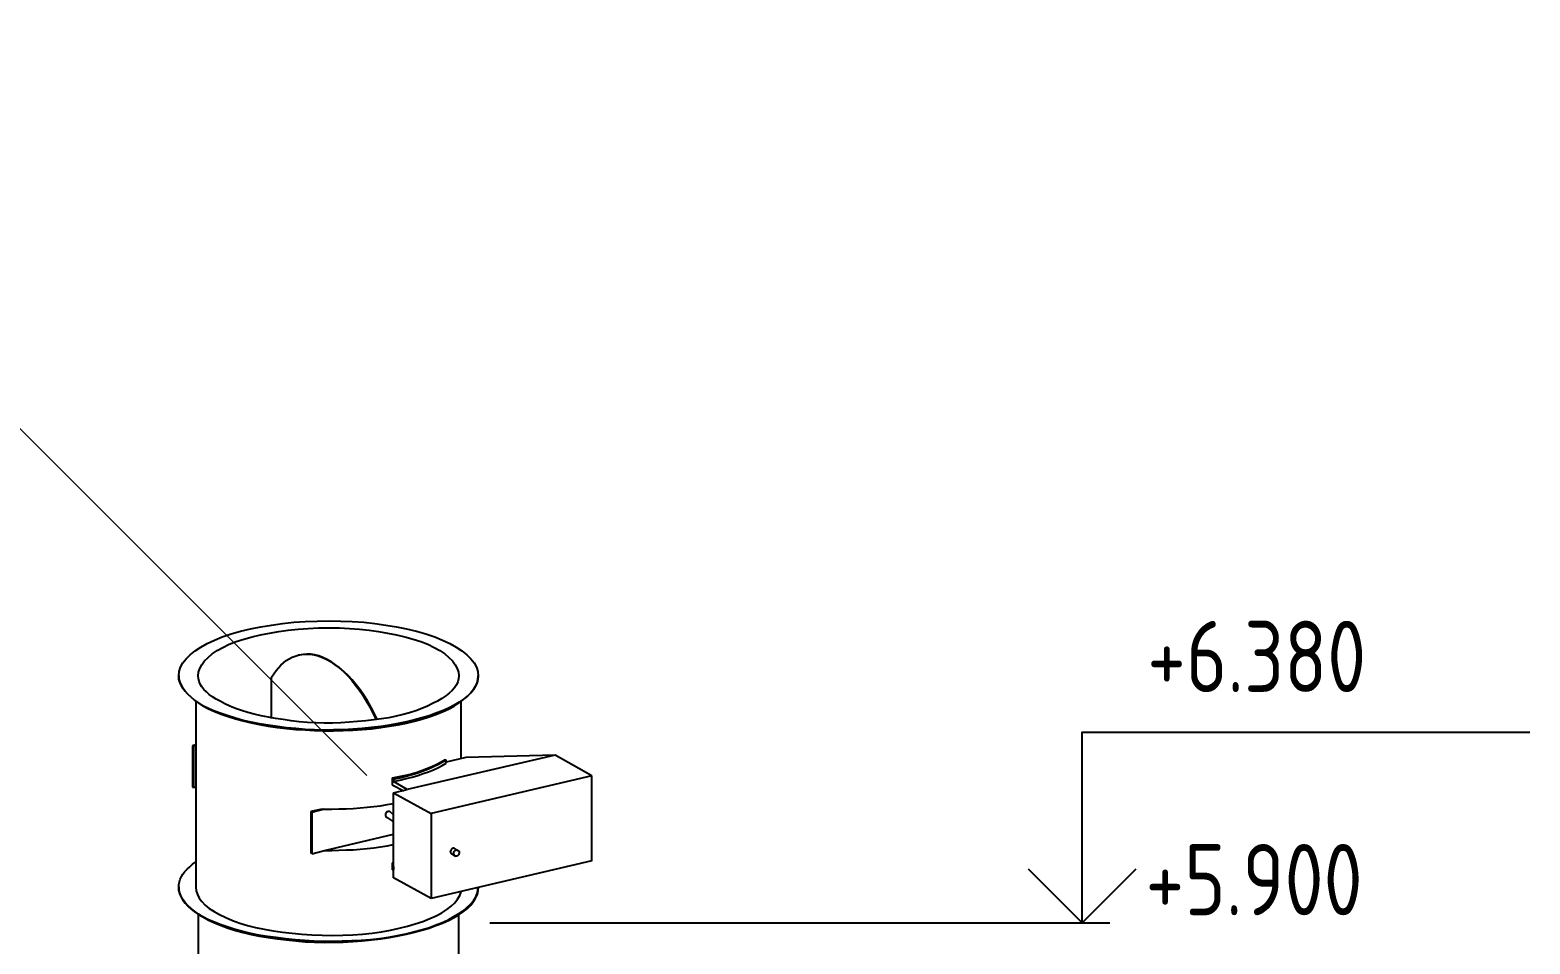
# Model space of a CAD drawing. Header units: metres. Extents: x 20 to 415, y 5 to 292.
# Drawn here: x 264.24 to 288.71, y 193.51 to 208.42 of the extents above; entities that cross this region are included whole.
import ezdxf

# ---------------------------------------------------------------- set-up
doc = ezdxf.new("R2010")
doc.units = ezdxf.units.M
for name, color, linetype in [('АРМАТУРА', 8, 'Continuous'), ('ВОЗДУХОВОДЫ', 7, 'Continuous'), ('ОБОЗНАЧЕНИЯ', 7, 'Continuous'), ('ПОЗИЦИИ', 1, 'Continuous')]:
    doc.layers.add(name, color=color, linetype=linetype)
doc.styles.add('GOST', font='isocpeur.ttf')

msp = doc.modelspace()

# ---------------------------------------------------------------- linework, layer by layer
at = {"layer": 'АРМАТУРА'}
for points in [[(266.668, 197.881), (266.676, 197.953), (266.699, 198.024), (266.736, 198.094), (266.789, 198.161), (266.855, 198.227), (266.935, 198.29), (267.027, 198.351), (267.133, 198.41), (267.25, 198.465), (267.379, 198.517), (267.524, 198.565), (267.677, 198.609), (267.838, 198.648), (268.006, 198.682), (268.18, 198.711), (268.359, 198.736), (268.544, 198.755), (268.733, 198.768), (268.925, 198.776), (269.12, 198.779), (269.311, 198.776), (269.499, 198.768), (269.685, 198.755), (269.867, 198.736), (270.045, 198.711), (270.218, 198.682), (270.385, 198.648), (270.545, 198.609), (270.698, 198.565), (270.843, 198.517), (270.972, 198.465), (271.09, 198.41), (271.195, 198.351), (271.287, 198.29), (271.367, 198.227), (271.434, 198.161), (271.486, 198.094), (271.524, 198.024), (271.547, 197.953), (271.554, 197.881)], [(266.986, 197.881), (266.993, 197.942), (267.013, 198.004), (267.045, 198.064), (267.09, 198.124), (267.148, 198.183), (267.216, 198.239), (267.297, 198.294), (267.389, 198.346), (267.491, 198.396), (267.604, 198.442), (267.731, 198.48), (267.864, 198.516), (268.003, 198.549), (268.148, 198.578), (268.299, 198.604), (268.454, 198.626), (268.615, 198.643), (268.779, 198.656), (268.948, 198.664), (269.12, 198.667), (269.288, 198.664), (269.452, 198.656), (269.614, 198.643), (269.772, 198.626), (269.926, 198.604), (270.075, 198.578), (270.219, 198.549), (270.358, 198.516), (270.491, 198.48), (270.618, 198.442), (270.731, 198.396), (270.834, 198.346), (270.925, 198.294), (271.006, 198.239), (271.075, 198.183), (271.132, 198.124), (271.177, 198.064), (271.21, 198.004), (271.23, 197.942), (271.236, 197.881)], [(268.184, 197.862), (268.219, 197.916), (268.256, 197.967), (268.295, 198.014), (268.336, 198.057), (268.379, 198.096), (268.423, 198.13), (268.469, 198.16), (268.516, 198.184), (268.565, 198.203), (268.615, 198.218)], [(268.615, 198.218), (268.678, 198.23), (268.743, 198.236), (268.809, 198.233), (268.876, 198.223), (268.945, 198.206), (269.014, 198.181), (269.083, 198.149), (269.152, 198.11), (269.221, 198.064), (269.289, 198.012), (269.356, 197.952), (269.421, 197.886), (269.486, 197.814), (269.548, 197.737), (269.61, 197.654), (269.669, 197.565), (269.727, 197.473), (269.783, 197.375), (269.836, 197.274), (269.888, 197.169)], [(268.634, 198.218), (268.615, 198.218)], [(269.907, 197.169), (269.855, 197.274), (269.801, 197.375), (269.745, 197.473), (269.687, 197.565), (269.626, 197.654), (269.563, 197.737), (269.498, 197.814), (269.43, 197.886), (269.361, 197.952), (269.289, 198.012), (269.222, 198.064), (269.154, 198.11), (269.087, 198.149), (269.021, 198.181), (268.954, 198.206), (268.889, 198.223), (268.823, 198.233), (268.759, 198.236), (268.696, 198.23), (268.634, 198.218)], [(266.668, 197.881), (266.672, 197.83), (266.685, 197.78), (266.707, 197.729), (266.736, 197.68), (266.773, 197.63), (266.817, 197.581), (266.869, 197.533), (266.926, 197.486), (266.991, 197.439), (267.061, 197.394)], [(267.061, 197.394), (266.991, 197.439), (266.927, 197.486), (266.869, 197.533), (266.817, 197.581), (266.773, 197.63), (266.736, 197.68), (266.707, 197.729), (266.685, 197.78), (266.672, 197.83), (266.668, 197.881)], [(266.671, 197.887), (266.671, 197.877)], [(267.342, 197.469), (267.277, 197.503), (267.219, 197.54), (267.166, 197.579), (267.119, 197.619), (267.08, 197.661), (267.046, 197.703), (267.02, 197.747), (267.001, 197.791), (266.99, 197.836), (266.986, 197.881)], [(267.061, 197.394), (267.154, 197.345), (267.254, 197.299), (267.36, 197.257), (267.473, 197.217), (267.592, 197.181), (267.717, 197.147), (267.849, 197.116), (267.986, 197.088), (268.129, 197.062), (268.278, 197.038), (268.426, 197.022), (268.576, 197.009), (268.729, 196.999), (268.883, 196.991), (269.039, 196.986), (269.195, 196.985), (269.351, 196.988), (269.506, 196.994), (269.661, 197.005), (269.813, 197.019), (269.963, 197.038), (270.107, 197.059), (270.247, 197.085), (270.381, 197.112), (270.511, 197.143), (270.634, 197.177), (270.752, 197.213), (270.864, 197.252), (270.969, 197.294), (271.068, 197.338), (271.159, 197.389), (271.24, 197.441), (271.313, 197.494), (271.377, 197.548), (271.431, 197.602), (271.475, 197.657), (271.51, 197.713), (271.534, 197.768), (271.549, 197.824), (271.554, 197.881)], [(271.554, 197.881), (271.549, 197.824), (271.534, 197.769), (271.51, 197.713), (271.475, 197.658), (271.431, 197.604), (271.377, 197.552), (271.313, 197.5), (271.24, 197.45), (271.159, 197.402), (271.068, 197.356), (270.969, 197.312), (270.864, 197.271), (270.752, 197.232), (270.634, 197.196), (270.511, 197.162), (270.381, 197.131), (270.247, 197.103), (270.107, 197.078), (269.963, 197.056), (269.813, 197.038), (269.661, 197.023), (269.506, 197.011), (269.351, 197.003), (269.195, 196.999), (269.039, 196.998), (268.883, 197.002), (268.729, 197.009), (268.576, 197.021), (268.426, 197.036), (268.278, 197.057), (268.129, 197.076), (267.986, 197.099), (267.849, 197.126), (267.717, 197.156), (267.592, 197.19), (267.473, 197.227), (267.36, 197.265), (267.254, 197.307), (267.154, 197.35), (267.061, 197.394)], [(271.236, 197.881), (271.232, 197.831), (271.218, 197.782), (271.196, 197.734), (271.166, 197.687), (271.126, 197.642), (271.079, 197.597), (271.022, 197.554), (270.958, 197.512), (270.886, 197.471), (270.806, 197.431), (270.723, 197.388), (270.633, 197.348), (270.537, 197.312), (270.434, 197.278), (270.326, 197.249), (270.212, 197.222), (270.095, 197.199), (269.973, 197.18), (269.848, 197.163), (269.72, 197.15), (269.584, 197.135), (269.448, 197.124), (269.312, 197.115), (269.175, 197.111), (269.039, 197.111), (268.903, 197.114), (268.768, 197.121), (268.634, 197.133), (268.502, 197.149), (268.371, 197.169), (268.249, 197.187), (268.13, 197.207), (268.013, 197.23), (267.901, 197.256), (267.794, 197.284), (267.691, 197.315), (267.594, 197.349), (267.503, 197.385), (267.419, 197.425), (267.342, 197.469)], [(268.184, 197.188), (268.184, 197.862)], [(271.554, 197.878), (271.554, 197.887)], [(266.949, 197.469), (266.949, 194.435)], [(271.274, 196.532), (271.274, 197.469)], [(266.949, 196.757), (266.892, 196.738)], [(266.892, 196.738), (266.892, 196.064)], [(266.892, 196.738), (266.911, 196.738)], [(266.911, 196.738), (266.911, 196.064)], [(266.949, 196.738), (266.911, 196.738)], [(271.011, 196.514), (270.947, 196.475), (270.879, 196.438), (270.805, 196.402), (270.727, 196.368), (270.644, 196.336), (270.556, 196.306), (270.463, 196.279), (270.364, 196.254), (270.26, 196.233), (270.15, 196.214)], [(270.15, 196.214), (270.26, 196.233), (270.364, 196.254), (270.463, 196.279), (270.556, 196.306), (270.644, 196.336), (270.727, 196.368), (270.805, 196.402), (270.879, 196.438), (270.947, 196.475), (271.011, 196.514)], [(270.169, 196.195), (270.274, 196.219), (270.375, 196.245), (270.473, 196.273), (270.566, 196.302), (270.656, 196.334), (270.741, 196.367), (270.821, 196.401), (270.896, 196.438), (270.966, 196.475), (271.03, 196.514)], [(270.169, 196.158), (270.274, 196.181), (270.375, 196.205), (270.473, 196.231), (270.566, 196.258), (270.656, 196.287), (270.741, 196.317), (270.821, 196.349), (270.896, 196.383), (270.966, 196.419), (271.03, 196.458)], [(272.809, 196.589), (270.394, 196.027)], [(271.011, 196.514), (271.03, 196.514)], [(271.349, 196.551), (271.03, 196.476)], [(271.03, 196.458), (271.03, 196.514)], [(272.809, 196.589), (271.349, 196.551)], [(273.408, 196.252), (272.809, 196.589)], [(270.169, 196.195), (270.15, 196.214)], [(270.15, 196.214), (270.15, 196.102)], [(270.169, 196.195), (270.169, 196.158)], [(273.408, 196.252), (270.787, 195.634)], [(273.408, 194.866), (273.408, 196.252)], [(266.892, 196.064), (266.911, 196.064)], [(266.911, 196.064), (266.949, 196.064)], [(270.15, 196.102), (270.337, 196.008)], [(270.394, 196.027), (270.169, 196.158)], [(270.169, 195.971), (270.394, 196.027)], [(270.169, 195.971), (270.787, 195.634)], [(270.169, 194.585), (270.169, 195.971)], [(269.008, 195.709), (268.821, 195.671)], [(269.046, 195.709), (268.84, 195.652)], [(269.008, 195.709), (269.013, 195.709), (269.017, 195.709), (269.021, 195.709), (269.024, 195.709), (269.027, 195.709), (269.03, 195.709), (269.033, 195.709), (269.036, 195.709), (269.04, 195.709), (269.046, 195.709)], [(269.046, 195.709), (269.163, 195.709), (269.281, 195.711), (269.398, 195.715), (269.514, 195.72), (269.628, 195.727), (269.741, 195.737), (269.852, 195.749), (269.961, 195.764), (270.066, 195.781), (270.169, 195.802)], [(268.821, 195.671), (268.821, 194.997)], [(268.84, 195.652), (268.821, 195.671)], [(268.84, 195.652), (268.84, 194.978)], [(270.113, 195.671), (270.107, 195.671), (270.1, 195.671), (270.092, 195.67), (270.084, 195.669), (270.075, 195.666), (270.067, 195.663), (270.059, 195.658), (270.051, 195.652), (270.044, 195.644), (270.038, 195.634), (270.038, 195.628), (270.038, 195.621), (270.038, 195.613), (270.039, 195.606), (270.04, 195.599), (270.042, 195.592), (270.044, 195.586), (270.047, 195.582), (270.052, 195.579), (270.057, 195.578)], [(270.057, 195.578), (270.169, 195.503)], [(270.169, 195.615), (270.113, 195.671)], [(270.787, 195.634), (270.787, 194.248)], [(269.046, 195.035), (270.169, 195.297)], [(268.84, 194.978), (268.821, 194.997)], [(268.84, 194.978), (269.046, 195.035)], [(269.046, 195.035), (269.163, 195.035), (269.281, 195.037), (269.398, 195.041), (269.514, 195.046), (269.628, 195.053), (269.741, 195.063), (269.852, 195.075), (269.961, 195.09), (270.066, 195.107), (270.169, 195.128)], [(271.161, 195.072), (271.156, 195.072), (271.15, 195.072), (271.144, 195.071), (271.139, 195.07), (271.133, 195.067), (271.128, 195.064), (271.122, 195.059), (271.116, 195.053), (271.111, 195.045), (271.105, 195.035), (271.101, 195.029), (271.098, 195.022), (271.097, 195.014), (271.098, 195.007), (271.1, 195), (271.104, 194.993), (271.108, 194.987), (271.113, 194.983), (271.118, 194.98), (271.124, 194.978)], [(271.124, 194.978), (271.18, 194.941)], [(271.18, 194.941), (271.174, 194.947), (271.169, 194.952), (271.164, 194.958), (271.16, 194.965), (271.157, 194.971), (271.154, 194.979), (271.154, 194.987), (271.154, 194.995), (271.157, 195.005), (271.161, 195.016), (271.167, 195.021), (271.173, 195.027), (271.178, 195.032), (271.184, 195.036), (271.189, 195.039), (271.195, 195.041), (271.201, 195.042), (271.206, 195.042), (271.212, 195.039), (271.217, 195.035)], [(271.217, 195.035), (271.161, 195.072)], [(271.217, 195.035), (271.223, 195.034), (271.228, 195.032), (271.233, 195.029), (271.237, 195.026), (271.241, 195.021), (271.243, 195.014), (271.244, 195.007), (271.243, 194.999), (271.241, 194.989), (271.236, 194.978), (271.236, 194.973), (271.234, 194.967), (271.232, 194.962), (271.228, 194.957), (271.225, 194.953), (271.22, 194.949), (271.215, 194.945), (271.21, 194.943), (271.204, 194.941), (271.199, 194.941)], [(266.668, 194.435), (266.67, 194.48), (266.679, 194.523), (266.693, 194.566), (266.713, 194.607), (266.738, 194.648), (266.769, 194.689), (266.805, 194.729), (266.847, 194.768), (266.895, 194.808), (266.949, 194.847)], [(270.15, 194.829), (270.155, 194.829), (270.159, 194.829), (270.163, 194.829), (270.165, 194.829), (270.167, 194.829), (270.168, 194.829), (270.168, 194.829), (270.169, 194.829), (270.169, 194.829), (270.169, 194.829)], [(270.15, 194.829), (270.155, 194.829), (270.159, 194.829), (270.163, 194.829), (270.165, 194.829), (270.167, 194.829), (270.168, 194.829), (270.168, 194.829), (270.169, 194.829), (270.169, 194.829), (270.169, 194.829)], [(270.169, 194.81), (270.15, 194.829)], [(270.15, 194.829), (270.15, 194.716)], [(270.169, 194.772), (270.169, 194.716)], [(270.17, 194.768), (270.177, 194.764)], [(273.408, 194.866), (270.787, 194.248)], [(271.199, 194.941), (271.198, 194.941), (271.197, 194.941), (271.195, 194.941), (271.192, 194.941), (271.189, 194.941), (271.187, 194.941), (271.184, 194.941), (271.182, 194.941), (271.181, 194.941), (271.18, 194.941)], [(270.169, 194.716), (270.15, 194.716)], [(270.169, 194.716), (270.169, 194.716), (270.169, 194.716)], [(270.787, 194.248), (270.169, 194.585)], [(267.061, 193.949), (266.991, 193.994), (266.927, 194.041), (266.869, 194.088), (266.817, 194.136), (266.773, 194.185), (266.736, 194.234), (266.707, 194.284), (266.685, 194.334), (266.672, 194.385), (266.668, 194.435)], [(266.668, 194.435), (266.672, 194.38), (266.685, 194.325), (266.707, 194.273), (266.736, 194.221), (266.773, 194.171), (266.817, 194.123), (266.869, 194.076), (266.926, 194.032), (266.991, 193.989), (267.061, 193.949)], [(266.671, 194.438), (266.671, 194.428)], [(266.949, 194.435), (266.955, 194.374), (266.973, 194.314), (267.004, 194.256), (267.046, 194.199), (267.101, 194.143), (267.167, 194.089), (267.245, 194.037), (267.334, 193.987), (267.435, 193.938), (267.548, 193.892), (267.664, 193.85), (267.789, 193.812), (267.922, 193.777), (268.062, 193.748), (268.208, 193.722), (268.359, 193.7), (268.516, 193.682), (268.676, 193.667), (268.841, 193.656), (269.008, 193.649), (269.176, 193.646), (269.342, 193.649), (269.506, 193.657), (269.666, 193.669), (269.823, 193.686), (269.975, 193.708), (270.122, 193.735), (270.263, 193.765), (270.397, 193.799), (270.525, 193.836), (270.649, 193.877), (270.762, 193.921), (270.866, 193.968), (270.958, 194.018), (271.04, 194.07), (271.11, 194.125), (271.169, 194.181), (271.216, 194.24), (271.251, 194.299), (271.274, 194.361)], [(267.061, 193.949), (267.154, 193.899), (267.254, 193.852), (267.36, 193.808), (267.473, 193.767), (267.592, 193.729), (267.717, 193.694), (267.849, 193.663), (267.986, 193.635), (268.129, 193.612), (268.278, 193.593), (268.426, 193.573), (268.576, 193.557), (268.729, 193.545), (268.883, 193.538), (269.039, 193.534), (269.195, 193.535), (269.351, 193.539), (269.506, 193.547), (269.661, 193.559), (269.813, 193.574), (269.963, 193.593), (270.107, 193.614), (270.247, 193.639), (270.381, 193.667), (270.511, 193.698), (270.634, 193.732), (270.752, 193.768), (270.864, 193.807), (270.969, 193.849), (271.068, 193.892), (271.159, 193.938), (271.24, 193.987), (271.313, 194.037), (271.377, 194.089), (271.431, 194.143), (271.475, 194.199), (271.51, 194.256), (271.534, 194.314), (271.549, 194.374), (271.554, 194.435)], [(271.554, 194.435), (271.549, 194.375), (271.533, 194.316), (271.505, 194.259), (271.468, 194.204), (271.421, 194.15), (271.364, 194.097), (271.299, 194.045), (271.224, 193.994), (271.14, 193.943), (271.049, 193.892), (270.955, 193.849), (270.852, 193.807), (270.742, 193.768), (270.624, 193.732), (270.499, 193.698), (270.368, 193.667), (270.232, 193.639), (270.09, 193.614), (269.944, 193.593), (269.794, 193.574), (269.642, 193.564), (269.489, 193.557), (269.336, 193.552), (269.181, 193.55), (269.027, 193.551), (268.872, 193.555), (268.718, 193.563), (268.565, 193.575), (268.411, 193.591), (268.259, 193.612), (268.115, 193.631), (267.976, 193.654), (267.842, 193.681), (267.713, 193.711), (267.59, 193.745), (267.472, 193.782), (267.36, 193.82), (267.254, 193.862), (267.154, 193.904), (267.061, 193.949)]]:
    msp.add_lwpolyline(points, dxfattribs=at)
at = {"layer": 'ВОЗДУХОВОДЫ'}
for points in [[(270.45, 193.686), (270.649, 193.74), (270.831, 193.8), (270.994, 193.866), (271.138, 193.937), (271.262, 194.012), (271.365, 194.091), (271.447, 194.173), (271.506, 194.259), (271.542, 194.346), (271.554, 194.435)], [(266.986, 193.986), (266.986, 192.582)], [(271.236, 179.344), (271.236, 193.986)]]:
    msp.add_lwpolyline(points, dxfattribs=at)
at = {"layer": 'ОБОЗНАЧЕНИЯ'}
for points in [[(281.403, 193.855), (281.403, 196.963), (288.705, 196.963)], [(280.523, 194.735), (281.403, 193.855), (282.283, 194.735)], [(271.742, 193.855), (281.852, 193.855)]]:
    msp.add_lwpolyline(points, dxfattribs=at)
at = {"layer": 'ПОЗИЦИИ', "lineweight": 20}
msp.add_lwpolyline([(269.738, 196.255), (257.577, 208.417)], dxfattribs=at)

# ---------------------------------------------------------------- texts
at = {"layer": 'ОБОЗНАЧЕНИЯ', "style": 'GOST', "width": 0.8}
for s, p in [('+6.380', (282.462, 197.617)), ('+5.900', (282.435, 193.977))]:
    msp.add_text(s, height=1.1615, dxfattribs=at).set_placement(p)

doc.saveas('drawing.dxf')
